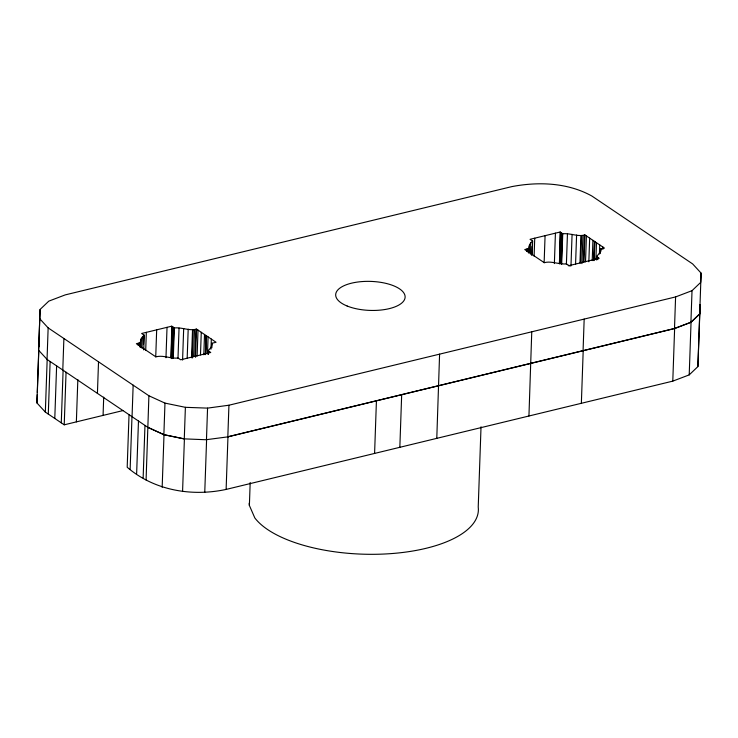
<?xml version="1.0" encoding="UTF-8"?>
<svg xmlns="http://www.w3.org/2000/svg" width="738" height="738" viewBox="0 0 738 738"><rect width="100%" height="100%" fill="white"/><g stroke="black" fill="none" stroke-linecap="round" stroke-linejoin="round"><path stroke-width="1.11" d="M143.735 349.895L144.251 335.246L141.631 333.484L171.733 326.187L174.343 327.949C181.843 327.1 189.297 331.159 196.539 329.111L216.059 342.266L212.037 343.244L211.289 347.128L208.162 350.734L208.042 354.12M532.181 254.601L532.651 241.077L530.032 239.315L560.133 232.018L562.743 233.78C570.243 232.931 577.697 236.99 584.939 234.952L604.459 248.097L600.437 249.075L599.69 252.959L596.562 256.566L596.442 259.951M123.089 410.549L64.224 424.82L45.341 412.09L47.177 359.517L38.607 350.246L40.11 309.434L48.791 301.141L65.212 294.896L511.877 186.603C538.602 181.52 567.679 182.618 591.913 196.05L692.659 263.936L701.1 273.115L697.89 366.601L689.209 374.886L672.788 381.131L226.123 489.423C191.843 496.794 154.27 490.549 127.194 467.255L129.03 414.673M45.341 412.09L36.9 402.911L38.736 350.329M40.11 309.434L38.607 350.246M37.334 392.505L38.736 352.496M38.939 346.777L39.132 341.067L38.911 346.214M39.704 318.696L48.145 327.884L47.047 359.424L147.932 427.403L164.002 434.737L184.408 438.953L182.572 491.536M48.293 414.083L50.129 361.5M54.787 418.455L56.623 365.882M62.785 370.033L63.892 338.484M61.272 422.837L63.108 370.255M64.224 424.82L66.06 372.238M76.365 421.878L77.841 379.59M97.425 393.372L98.523 361.823M103.071 415.402L103.707 397.118M130.146 469.239L131.982 416.666M132.056 416.712L133.154 385.162M138.283 345.476L138.357 343.216M139.63 346.26L139.75 342.884M140.211 347.524C139.98 343.087 140.1 337.958 144.251 335.246M140.847 346.74L141.124 338.853M136.641 473.621L138.476 421.038M142 348.271L142.397 336.998M143.523 343.982L143.836 334.969M145.709 350.375L146.336 332.349M143.135 477.993L144.971 425.411M146.087 479.986L148.901 395.771L48.145 327.884M155.736 356.878L156.677 329.84M165.967 357.745L167.028 327.331M204.758 492.338L206.594 439.765L184.279 438.87L163.873 434.645L164.971 403.105L148.901 395.771M162.166 487.311L164.002 434.737M171.733 326.187L171.041 358.013L172.138 326.464M171.936 358.613L173.033 327.072M172.876 358.096L173.937 327.672M173.282 358.373L174.343 327.949M177.987 358.53L179.048 328.115M182.581 360.079L183.679 328.53M184.279 438.87L185.386 407.321L164.971 403.105M187.166 358.483L188.19 329.194M191.566 357.127L192.517 330.089M192.157 358.105L193.144 329.941M193.577 356.648L194.528 329.6M194.961 356.306L195.911 329.268M195.552 357.284L196.539 329.111M197.111 356.02L198.015 330.107M200.487 354.84L201.271 332.303M203.817 354.775L204.518 334.499M205.33 354.646L206.003 335.495M205.634 353.686L206.262 335.661M205.828 353.825L206.456 335.799M207.489 353.797L208.079 336.897M208.448 354.388L208.568 351.011M701.1 273.115L700.703 282.386L692.023 290.671L675.593 296.925L228.937 405.217L207.562 408.123L206.465 439.673L227.959 436.85L674.624 328.558L691.045 322.303L699.725 314.019L700.131 304.748L697.89 366.601M210.976 349.222L211.336 339.083M211.88 347.746L212.037 343.244M228.937 405.217L227.83 436.758L674.495 328.465L690.916 322.22L699.596 313.927L700.002 304.665M226.123 489.423L227.959 436.85M481.028 426.795L478.224 507.098A114.63 47.905 2 0 1 384.609 554.007A114.63 47.905 2 0 1 254.813 517.919L249.379 505.465L250.182 482.514M374.59 453.436L376.426 400.854M399.839 447.311L401.675 394.729M436.785 438.354L439.59 354.139M526.683 251.307L526.757 249.057M528.03 252.101L528.15 248.715M528.62 253.069C528.353 248.706 528.611 243.734 532.651 241.077M529.247 252.571L529.524 244.684M530.401 254.103L530.797 242.83M531.729 255.449L532.043 246.437M534.109 256.206L534.736 238.18M528.943 416.011L531.757 331.796M544.137 262.71L545.078 235.671M554.367 263.586L555.428 233.162M560.133 232.018L559.441 263.844L560.539 232.295M560.373 263.318L561.443 232.904M561.277 263.927L562.338 233.503M561.683 264.204L562.743 233.78M566.387 264.37L567.448 233.946M571.018 264.785L572.079 234.361M575.566 264.315L576.59 235.025M579.967 262.968L580.917 235.92M580.594 262.811L581.544 235.773M581.941 263.604L582.928 235.431M583.371 262.138L584.312 235.099M583.998 261.99L584.939 234.952M585.511 261.861L586.415 235.948M583.075 350.633L584.173 319.084M581.36 403.299L583.195 350.725M588.841 261.796L589.671 238.134M592.217 260.606L592.918 240.33M593.73 260.477L594.404 241.326M593.989 260.643L594.662 241.492M594.228 259.656L594.856 241.63M595.889 259.628L596.479 242.728M596.894 259.093L596.968 256.842M597.789 259.702L597.863 257.442M599.422 253.927L599.736 244.915M600.28 253.577L600.437 249.075M600.99 251.178L601.064 248.918M602.9 249.361L602.983 247.101M674.495 328.465L675.593 296.925M672.788 381.131L674.624 328.558M690.916 322.22L692.023 290.671M689.209 374.886L691.045 322.303M36.9 402.911L37.251 394.673M140.377 342.727L136.346 343.705L155.866 356.86C163.107 354.821 170.561 358.88 178.061 358.031L180.672 359.793L210.764 352.487L208.162 350.734M528.777 248.568L524.746 249.545L544.266 262.691C551.507 260.652 558.961 264.711 566.461 263.863L569.072 265.625L599.173 258.328L596.562 256.566M185.386 407.321L207.562 408.123M568.195 265.662L570.981 265.911M147.803 427.32L163.873 434.645M249.379 505.465A114.63 47.905 2 0 1 249.232 503.187M347.155 306.021A34.741 14.511 2 0 0 404.359 299.914A34.741 14.511 2 0 0 359.692 281.787A34.741 14.511 2 0 0 347.155 306.021"/></g></svg>
